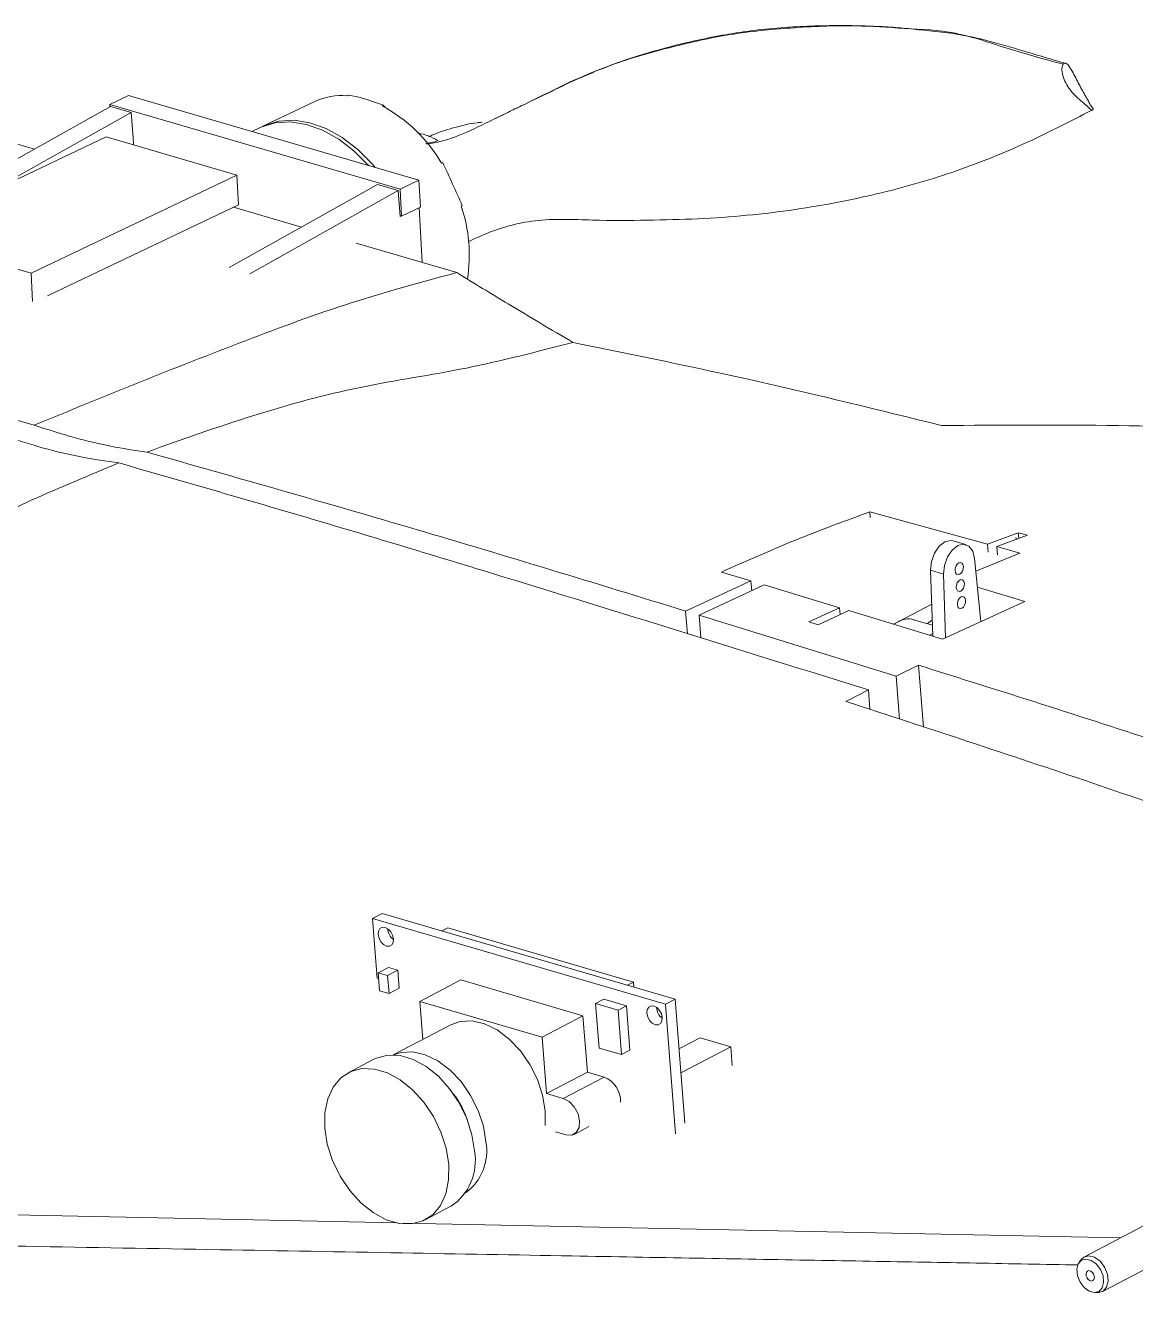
# Model space of a CAD drawing. Header units: inches. Extents: x 0 to 46.8, y 0 to 33.1.
# Drawn here: x 22.546 to 23.443, y 15.33 to 16.355 of the extents above; entities that cross this region are included whole.
import ezdxf

# ---------------------------------------------------------------- set-up
doc = ezdxf.new("R2010")
doc.units = ezdxf.units.IN
doc.header["$MEASUREMENT"] = 0

msp = doc.modelspace()

# ---------------------------------------------------------------- linework, layer by layer
at = {"color": 7, "linetype": 'Continuous', "lineweight": 15}
for p, q in [((22.6291, 16.2981), (22.6139, 16.2908)), ((22.6291, 16.2981), (22.8638, 16.2294)), ((22.7796, 16.2931), (22.7377, 16.2732)), ((22.8057, 16.2978), (22.8067, 16.2983)), ((22.6145, 16.2892), (22.4945, 16.2219)), ((22.6312, 16.2843), (22.5129, 16.218)), ((22.6139, 16.2908), (22.8486, 16.2222)), ((22.614, 16.2889), (22.6139, 16.2908)), ((22.6312, 16.2843), (22.6145, 16.2892)), ((22.6328, 16.2637), (22.6312, 16.2843)), ((22.8341, 16.2896), (22.8351, 16.29)), ((22.8371, 16.288), (22.8351, 16.29)), ((22.7348, 16.2718), (22.7288, 16.2689)), ((22.6108, 16.2645), (22.4444, 16.1854)), ((22.4994, 16.2704), (22.5529, 16.2547)), ((22.7166, 16.2335), (22.6108, 16.2645)), ((22.6328, 16.264), (22.6331, 16.258)), ((22.6328, 16.264), (22.6328, 16.264)), ((22.8779, 16.2607), (22.8694, 16.2592)), ((22.8831, 16.2436), (22.8821, 16.2432)), ((22.8831, 16.2436), (22.8826, 16.2437)), ((22.5502, 16.1544), (22.7166, 16.2335)), ((22.7166, 16.2335), (22.7179, 16.2095)), ((22.8303, 16.226), (22.7103, 16.1588)), ((22.8471, 16.2211), (22.7271, 16.1539)), ((22.8471, 16.2211), (22.8303, 16.226)), ((22.8487, 16.2001), (22.8471, 16.2211)), ((22.8638, 16.2294), (22.8486, 16.2222)), ((22.8486, 16.2222), (22.8497, 16.2005)), ((22.8638, 16.2294), (22.865, 16.2078)), ((22.5636, 16.1361), (22.7179, 16.2095)), ((22.8989, 16.2091), (22.8979, 16.2086)), ((22.7139, 16.2076), (22.7688, 16.1915)), ((22.8487, 16.2009), (22.8497, 16.2005)), ((22.8496, 16.2006), (22.8487, 16.2001)), ((22.8497, 16.2005), (22.865, 16.2078)), ((22.8663, 16.163), (22.864, 16.2073)), ((22.4444, 16.1854), (22.5502, 16.1544)), ((22.8131, 16.1786), (22.8943, 16.1548)), ((22.5502, 16.1544), (22.5514, 16.1315)), ((22.5526, 16.0314), (22.4659, 16.0568)), ((23.2282, 15.9613), (23.3235, 15.9353)), ((23.2282, 15.9613), (23.2286, 15.9567)), ((23.3483, 15.9445), (23.3235, 15.9353)), ((23.3558, 15.9425), (23.3483, 15.9445)), ((23.3483, 15.9445), (23.3487, 15.9399)), ((23.3058, 15.9349), (23.2954, 15.938)), ((23.3235, 15.9353), (23.324, 15.9288)), ((23.3309, 15.9333), (23.3558, 15.9425)), ((23.3309, 15.9333), (23.3496, 15.928)), ((23.3309, 15.9333), (23.3315, 15.9266)), ((23.348, 15.9396), (23.3458, 15.9403)), ((23.3181, 15.8727), (23.313, 15.9237)), ((23.314, 15.9134), (23.3496, 15.928)), ((23.1083, 15.9127), (23.1322, 15.9055)), ((23.2774, 15.9142), (23.2879, 15.9111)), ((23.2792, 15.8608), (23.2774, 15.9142)), ((23.1322, 15.9055), (23.0794, 15.8812)), ((23.143, 15.9023), (23.0902, 15.8779)), ((23.1322, 15.9055), (23.1329, 15.8976)), ((23.143, 15.9023), (23.2038, 15.8838)), ((23.2896, 15.8595), (23.2879, 15.9111)), ((23.3535, 15.889), (23.3153, 15.9004)), ((23.0794, 15.8812), (23.0809, 15.8627)), ((23.2038, 15.8838), (23.1791, 15.8724)), ((23.1865, 15.8701), (23.2112, 15.8815)), ((23.2038, 15.8838), (23.2042, 15.8783)), ((23.2112, 15.8815), (23.2871, 15.8584)), ((23.2783, 15.8868), (23.2511, 15.8725)), ((23.2871, 15.8584), (23.3535, 15.889)), ((23.0902, 15.8779), (23.2495, 15.8285)), ((23.0902, 15.8779), (23.0917, 15.8594)), ((23.1791, 15.8724), (23.1865, 15.8701)), ((23.2511, 15.8725), (23.2473, 15.8705)), ((23.2511, 15.8725), (23.2482, 15.8708)), ((23.2789, 15.8698), (23.2637, 15.8742)), ((23.2791, 15.8631), (23.2772, 15.8619)), ((23.2677, 15.8374), (23.2495, 15.8285)), ((23.2716, 15.7874), (23.2677, 15.8374)), ((23.2522, 15.7938), (23.2495, 15.8285)), ((23.2271, 15.8174), (23.2089, 15.8081)), ((23.2271, 15.8174), (23.2283, 15.8017)), ((22.8263, 15.6326), (22.8341, 15.6367)), ((23.0709, 15.5674), (22.8341, 15.6367)), ((23.0631, 15.5633), (22.8263, 15.6326)), ((22.8263, 15.6326), (22.8301, 15.584)), ((22.8871, 15.6251), (22.8824, 15.6226)), ((22.8871, 15.6251), (23.0372, 15.5811)), ((22.8308, 15.5886), (22.8391, 15.593)), ((22.8308, 15.5886), (22.8319, 15.5742)), ((22.8385, 15.5864), (22.8308, 15.5886)), ((22.8385, 15.5864), (22.8468, 15.5907)), ((22.8396, 15.572), (22.8385, 15.5864)), ((22.8468, 15.5907), (22.8391, 15.593)), ((22.8479, 15.5763), (22.8468, 15.5907)), ((22.8319, 15.5742), (22.8396, 15.572)), ((22.8396, 15.572), (22.8479, 15.5763)), ((22.8645, 15.5656), (22.8976, 15.5829)), ((22.9964, 15.554), (22.8976, 15.5829)), ((23.0372, 15.5811), (23.0325, 15.5787)), ((23.0372, 15.5811), (23.0375, 15.5772)), ((22.8645, 15.5656), (22.867, 15.5348)), ((22.9634, 15.5367), (22.8645, 15.5656)), ((23.0066, 15.5638), (23.0133, 15.5674)), ((23.0248, 15.5585), (23.0066, 15.5638)), ((23.0066, 15.5638), (23.0094, 15.5279)), ((23.0316, 15.562), (23.0133, 15.5674)), ((23.0631, 15.5633), (23.0709, 15.5674)), ((23.0787, 15.467), (23.0709, 15.5674)), ((22.9634, 15.5367), (22.9964, 15.554)), ((23, 15.5084), (22.9964, 15.554)), ((23.0248, 15.5585), (23.0316, 15.562)), ((23.0276, 15.5226), (23.0248, 15.5585)), ((23.0344, 15.5261), (23.0316, 15.562)), ((23.0713, 15.4584), (23.0631, 15.5633)), ((22.8895, 15.5466), (22.843, 15.5223)), ((22.967, 15.4911), (22.9634, 15.5367)), ((23.0911, 15.5361), (23.074, 15.5272)), ((23.0911, 15.5361), (23.116, 15.5289)), ((23.0094, 15.5279), (23.0276, 15.5226)), ((23.0276, 15.5226), (23.0344, 15.5261)), ((23.116, 15.5289), (23.0756, 15.5077)), ((23.116, 15.5289), (23.1171, 15.5138)), ((22.8274, 15.5188), (22.8066, 15.5079)), ((22.967, 15.4911), (23, 15.5084)), ((22.9805, 15.4871), (23.0135, 15.5044)), ((23.0135, 15.5044), (23, 15.5084)), ((22.9805, 15.4871), (22.967, 15.4911)), ((22.9892, 15.4581), (23.0011, 15.4644)), ((23.6076, 15.4669), (23.4018, 15.3591)), ((22.9741, 15.4602), (22.9828, 15.4577)), ((23.4164, 15.3311), (23.5891, 15.4215)), ((21.7786, 15.4086), (22.8463, 15.3865)), ((22.8689, 15.389), (22.8897, 15.3999)), ((22.8511, 15.3864), (23.431, 15.3744)), ((23.3994, 15.3571), (23.3975, 15.3547)), ((23.4104, 15.3301), (23.4134, 15.3303))]:
    msp.add_line(p, q, dxfattribs=at)
at = {"color": 7, "linetype": 'Continuous', "lineweight": 15, "flags": 128}
for points in [[(22.7348, 16.2718), (22.7361, 16.2724), (22.7476, 16.2758), (22.7599, 16.2766), (22.7728, 16.2746), (22.7859, 16.2699), (22.7989, 16.2627), (22.8113, 16.253), (22.8229, 16.2414)], [(22.7363, 16.2725), (22.739, 16.2738), (22.7505, 16.2772), (22.7628, 16.278), (22.7757, 16.276), (22.7888, 16.2713), (22.8018, 16.264), (22.8143, 16.2544), (22.8259, 16.2427), (22.8284, 16.2398)], [(23.2774, 15.9142), (23.2781, 15.9212), (23.2805, 15.928), (23.2843, 15.9336), (23.2889, 15.9372), (23.2937, 15.9382), (23.2954, 15.938)], [(23.2879, 15.9111), (23.2886, 15.9181), (23.291, 15.9249), (23.2948, 15.9305), (23.2994, 15.9341), (23.3041, 15.9352), (23.3084, 15.9336), (23.3115, 15.9296), (23.313, 15.9237)], [(23.3039, 15.9172), (23.3035, 15.9188), (23.3027, 15.92), (23.3016, 15.9204), (23.3003, 15.9201), (23.299, 15.9192), (23.298, 15.9176), (23.2974, 15.9158), (23.2973, 15.9139), (23.2976, 15.9123), (23.2984, 15.9111), (23.2996, 15.9107), (23.3009, 15.911), (23.3021, 15.9119), (23.3031, 15.9135), (23.3037, 15.9153), (23.3039, 15.9172)], [(23.3048, 15.9034), (23.3044, 15.9051), (23.3036, 15.9062), (23.3025, 15.9067), (23.3012, 15.9064), (23.2999, 15.9054), (23.2989, 15.9039), (23.2983, 15.902), (23.2982, 15.9001), (23.2985, 15.8985), (23.2993, 15.8974), (23.3005, 15.8969), (23.3018, 15.8972), (23.303, 15.8982), (23.304, 15.8997), (23.3046, 15.9015), (23.3048, 15.9034)], [(23.3057, 15.8897), (23.3053, 15.8913), (23.3045, 15.8924), (23.3034, 15.8929), (23.3021, 15.8926), (23.3008, 15.8916), (23.2998, 15.8901), (23.2992, 15.8882), (23.2991, 15.8864), (23.2994, 15.8847), (23.3002, 15.8836), (23.3014, 15.8831), (23.3027, 15.8834), (23.3039, 15.8844), (23.3049, 15.8859), (23.3055, 15.8878), (23.3057, 15.8897)], [(23.2787, 15.8737), (23.2771, 15.8728), (23.2748, 15.871)], [(22.8432, 15.616), (22.8425, 15.6191), (22.841, 15.6219), (22.8388, 15.6241), (22.8364, 15.6254), (22.8341, 15.6255), (22.8322, 15.6245), (22.8311, 15.6224), (22.8308, 15.6197), (22.8315, 15.6166), (22.8331, 15.6138), (22.8352, 15.6116), (22.8376, 15.6103), (22.8399, 15.6102), (22.8418, 15.6112), (22.8429, 15.6133), (22.8432, 15.616)], [(23.0481, 15.5561), (23.0488, 15.5531), (23.0503, 15.5502), (23.0524, 15.548), (23.0549, 15.5467), (23.0572, 15.5466), (23.0591, 15.5477), (23.0602, 15.5497), (23.0604, 15.5525), (23.0598, 15.5555), (23.0582, 15.5583), (23.0561, 15.5606), (23.0537, 15.5618), (23.0514, 15.5619), (23.0495, 15.5609), (23.0483, 15.5588), (23.0481, 15.5561)], [(22.9657, 15.4652), (22.9658, 15.477), (22.9637, 15.4897), (22.9595, 15.5024), (22.9535, 15.5146), (22.9458, 15.5257), (22.9368, 15.5351), (22.927, 15.5425), (22.9168, 15.5475), (22.9067, 15.5498), (22.8971, 15.5493), (22.8895, 15.5466)], [(22.9179, 15.452), (22.9159, 15.4647), (22.9117, 15.4774), (22.9056, 15.4896), (22.8979, 15.5007), (22.8889, 15.5101), (22.8791, 15.5175), (22.8689, 15.5224), (22.8588, 15.5247), (22.8493, 15.5243), (22.8431, 15.5223)], [(22.9087, 15.4447), (22.9066, 15.4577), (22.9025, 15.4708), (22.8963, 15.4835), (22.8886, 15.495), (22.8795, 15.505), (22.8695, 15.513), (22.8591, 15.5187), (22.8486, 15.5218), (22.8385, 15.5221), (22.8294, 15.5197), (22.8274, 15.5188)], [(22.8879, 15.4338), (22.8858, 15.4468), (22.8816, 15.4599), (22.8755, 15.4726), (22.8678, 15.4841), (22.8587, 15.4941), (22.8487, 15.5021), (22.8383, 15.5078), (22.8278, 15.5109), (22.8177, 15.5112), (22.8086, 15.5088), (22.8007, 15.5038), (22.7944, 15.4963), (22.79, 15.4868), (22.7877, 15.4755), (22.7876, 15.4631), (22.7897, 15.4501), (22.7939, 15.437), (22.8, 15.4243), (22.8078, 15.4128), (22.8168, 15.4028), (22.8268, 15.3948), (22.8373, 15.3891), (22.8478, 15.386), (22.8578, 15.3857), (22.867, 15.3881), (22.8749, 15.3931), (22.8812, 15.4006), (22.8855, 15.4101), (22.8878, 15.4214), (22.8879, 15.4338)], [(22.9828, 15.4577), (22.9873, 15.4574), (22.991, 15.4595), (22.9933, 15.4635), (22.9937, 15.4689), (22.9924, 15.4748), (22.9894, 15.4803), (22.9852, 15.4846), (22.9805, 15.4871)], [(23.3994, 15.3571), (23.4013, 15.3588), (23.4053, 15.3599), (23.4099, 15.3587), (23.4144, 15.3555), (23.418, 15.3507), (23.4203, 15.345), (23.4209, 15.3393), (23.4197, 15.3345), (23.4169, 15.3314), (23.4134, 15.3303)], [(23.3956, 15.349), (23.3967, 15.3534), (23.3993, 15.3563), (23.403, 15.3573), (23.4072, 15.3562), (23.4113, 15.3533), (23.4147, 15.3488), (23.4168, 15.3436), (23.4173, 15.3384), (23.4162, 15.334), (23.4136, 15.3311), (23.4099, 15.3301), (23.4057, 15.3312), (23.4016, 15.3342), (23.3982, 15.3386), (23.3961, 15.3438), (23.3956, 15.349)], [(23.4098, 15.3421), (23.4096, 15.3437), (23.409, 15.3453), (23.408, 15.3467), (23.4067, 15.3476), (23.4054, 15.3479), (23.4042, 15.3476), (23.4034, 15.3467), (23.4031, 15.3454), (23.4032, 15.3437), (23.4039, 15.3421), (23.4049, 15.3407), (23.4062, 15.3398), (23.4075, 15.3395), (23.4087, 15.3398), (23.4095, 15.3407), (23.4098, 15.3421)]]:
    msp.add_lwpolyline(points, dxfattribs=at)
at = {"color": 7, "linetype": 'Continuous', "lineweight": 15}
for centre, radius, start, end in [((22.8017, 16.2458), 0.0522, 85.5844, 115.0274), ((22.7739, 16.1793), 0.1257, 30.5591, 61.3659), ((22.858, 16.2299), 0.0379, 56.3205, 81.9799), ((22.7797, 16.1688), 0.1248, 351.1567, 18.6364), ((23.2595, 15.8579), 0.0169, 75.4183, 119.8912), ((22.8499, 15.6246), 0.0113, 181.6346, 233.6401), ((23.0672, 15.561), 0.0113, 181.6316, 233.6431), ((23.0058, 15.4849), 0.021, 358.1601, 68.3916), ((22.837, 15.4481), 0.0694, 17.1214, 38.1533), ((22.8763, 15.4447), 0.0423, 306.5845, 9.9461), ((22.8648, 15.4369), 0.0446, 303.9442, 9.9993)]:
    msp.add_arc(centre, radius, start, end, dxfattribs=at)
for major_axis, ratio, start_param, end_param in [((0.1021, -0.0674), 0.261094, 2.261483, 2.621921), ((-0.0443, 0.0963), 0.037915, 4.512839, 4.873277)]:
    msp.add_ellipse((22.8865, 16.2266), major_axis=major_axis, ratio=ratio, start_param=start_param, end_param=end_param, dxfattribs=at)
at = {"color": 8, "linetype": 'Continuous', "lineweight": 15}
msp.add_open_spline([(22.9745, 16.303), (22.9768, 16.3042), (22.991, 16.311), (23.0228, 16.3249), (23.0677, 16.3374), (23.1153, 16.3483), (23.1644, 16.3529), (23.2124, 16.3553), (23.2563, 16.352), (23.2982, 16.3504), (23.3409, 16.335), (23.37, 16.3272), (23.3845, 16.3233)], degree=3, knots=[0, 0, 0, 0, 0.023186, 0.138225, 0.254834, 0.372929, 0.492929, 0.614869, 0.70786, 0.802156, 0.90109, 1, 1, 1, 1], dxfattribs=at)
at = {"color": 7, "linetype": 'Continuous', "lineweight": 15}
for points, knots in [([(23.3876, 16.3236), (23.3748, 16.3273), (23.3518, 16.3342), (23.3201, 16.3436), (23.2952, 16.3484), (23.2752, 16.3504), (23.2573, 16.3523), (23.2398, 16.3537), (23.2126, 16.3547), (23.1737, 16.3545), (23.1265, 16.3503), (23.0836, 16.3419), (23.044, 16.3315), (23.0103, 16.3198), (22.9866, 16.3093), (22.9766, 16.3044), (22.9763, 16.3042)], [0, 0, 0, 0, 0.087857, 0.158682, 0.213295, 0.258314, 0.296061, 0.334461, 0.377243, 0.488251, 0.606715, 0.719128, 0.810592, 0.901923, 0.99639, 1, 1, 1, 1]), ([(23.4079, 16.2861), (23.4077, 16.2862), (23.4074, 16.2862), (23.4062, 16.2871), (23.4025, 16.291), (23.3951, 16.2964), (23.3883, 16.3047), (23.3845, 16.3125), (23.3835, 16.3176), (23.3836, 16.3213), (23.3842, 16.3227), (23.3845, 16.3233)], [0, 0, 0, 0, 0.011857, 0.027032, 0.091791, 0.350936, 0.611905, 0.745577, 0.879915, 0.945433, 1, 1, 1, 1]), ([(23.3845, 16.3233), (23.3847, 16.3235), (23.3851, 16.324), (23.3859, 16.3242), (23.3867, 16.3241), (23.3876, 16.3236), (23.3896, 16.3216), (23.3929, 16.3158), (23.3965, 16.3087), (23.3999, 16.3025), (23.4016, 16.2994), (23.4024, 16.2979), (23.4033, 16.2964), (23.4046, 16.2943), (23.406, 16.2913), (23.4075, 16.289), (23.4085, 16.2878), (23.4088, 16.2873), (23.4089, 16.2871), (23.409, 16.2868), (23.4089, 16.2866), (23.4087, 16.2864), (23.4083, 16.2862), (23.408, 16.2861), (23.4079, 16.2861)], [0, 0, 0, 0, 0.022719, 0.04562, 0.066629, 0.084474, 0.115751, 0.241173, 0.487334, 0.610394, 0.671925, 0.70269, 0.718073, 0.779607, 0.851394, 0.92387, 0.943944, 0.95099, 0.958103, 0.962656, 0.967209, 0.974841, 0.988098, 1, 1, 1, 1]), ([(22.8698, 16.2587), (22.8704, 16.2588), (22.8792, 16.26), (22.896, 16.2648), (22.9206, 16.277), (22.9467, 16.2896), (22.965, 16.2985), (22.9745, 16.303)], [0, 0, 0, 0, 0.017767, 0.26517, 0.503581, 0.74343, 1, 1, 1, 1]), ([(22.9763, 16.3042), (22.9662, 16.2993), (22.9527, 16.2926), (22.9366, 16.2848), (22.9281, 16.2807), (22.9232, 16.2782), (22.9212, 16.2772)], [0, 0, 0, 0, 0.535539, 0.722724, 0.886306, 1, 1, 1, 1]), ([(23.4079, 16.2861), (23.3905, 16.2772), (23.3546, 16.2587), (23.298, 16.2359), (23.2378, 16.2184), (23.1821, 16.2074), (23.1337, 16.2013), (23.0941, 16.1981), (23.0538, 16.1973), (23.0106, 16.1964), (22.9632, 16.1995), (22.9279, 16.1911), (22.9095, 16.1825), (22.9035, 16.1797)], [0, 0, 0, 0, 0.116436, 0.240981, 0.36932, 0.500927, 0.577334, 0.654633, 0.732503, 0.810786, 0.889473, 0.964533, 1, 1, 1, 1]), ([(22.9144, 16.2763), (22.9132, 16.2762), (22.9062, 16.2757), (22.8931, 16.2723), (22.8799, 16.2684), (22.8727, 16.2651), (22.8715, 16.2645)], [0, 0, 0, 0, 0.0776435, 0.4639273, 0.9104259, 1, 1, 1, 1]), ([(22.9144, 16.2764), (22.9143, 16.2764), (22.9139, 16.2764), (22.9145, 16.2763), (22.915, 16.2762)], [0, 0, 0, 0, 0.220595, 1, 1, 1, 1]), ([(22.5526, 16.0314), (22.5811, 16.0431), (22.6381, 16.0665), (22.7235, 16.1), (22.809, 16.1318), (22.8659, 16.1471), (22.8943, 16.1548)], [0, 0, 0, 0, 0.250013, 0.500044, 0.750057, 1, 1, 1, 1]), ([(22.8943, 16.1548), (22.9082, 16.1463), (22.9308, 16.1325), (22.9621, 16.1138), (22.9795, 16.1035), (22.9882, 16.0984)], [0, 0, 0, 0, 0.444616, 0.722302, 1, 1, 1, 1]), ([(22.9882, 16.0984), (22.9595, 16.0909), (22.902, 16.0759), (22.8166, 16.0639), (22.7303, 16.0405), (22.6726, 16.02), (22.6438, 16.0097)], [0, 0, 0, 0, 0.249831, 0.499892, 0.749921, 1, 1, 1, 1]), ([(22.9882, 16.0984), (23.0377, 16.0883), (23.1367, 16.0681), (23.2363, 16.0435), (23.2861, 16.0312)], [0, 0, 0, 0, 0.499866, 1, 1, 1, 1]), ([(22.5526, 16.0314), (22.5635, 16.028), (22.5842, 16.0214), (22.6146, 16.014), (22.6341, 16.0111), (22.6438, 16.0097)], [0, 0, 0, 0, 0.35315, 0.675971, 1, 1, 1, 1]), ([(23.2861, 16.0312), (23.3337, 16.0315), (23.4289, 16.0323), (23.524, 16.0285), (23.5716, 16.0265)], [0, 0, 0, 0, 0.499897, 1, 1, 1, 1]), ([(22.6212, 16.0009), (22.611, 16.0024), (22.5908, 16.0052), (22.5604, 16.0126), (22.5402, 16.019), (22.5301, 16.0222)], [0, 0, 0, 0, 0.342566, 0.670769, 1, 1, 1, 1]), ([(22.6438, 16.0097), (22.7163, 15.9891), (22.8614, 15.948), (23.0068, 15.9035), (23.0794, 15.8812)], [0, 0, 0, 0, 0.49995, 1, 1, 1, 1]), ([(22.6212, 16.0009), (22.5974, 15.991), (22.565, 15.9775), (22.5327, 15.9626), (22.5241, 15.9587)], [0, 0, 0, 0, 0.734144, 1, 1, 1, 1]), ([(23.2271, 15.8174), (23.1261, 15.8489), (22.9745, 15.8962), (22.7726, 15.9573), (22.6717, 15.9864), (22.6212, 16.0009)], [0, 0, 0, 0, 0.499956, 0.74998, 1, 1, 1, 1]), ([(23.1083, 15.9127), (23.1283, 15.9216), (23.1682, 15.9393), (23.2082, 15.954), (23.2282, 15.9613)], [0, 0, 0, 0, 0.499689, 1, 1, 1, 1]), ([(23.6651, 15.7072), (23.5988, 15.7297), (23.4663, 15.7747), (23.3339, 15.8165), (23.2677, 15.8374)], [0, 0, 0, 0, 0.499954, 1, 1, 1, 1]), ([(23.2089, 15.8081), (23.2752, 15.7865), (23.4077, 15.7431), (23.5404, 15.6964), (23.6067, 15.673)], [0, 0, 0, 0, 0.4999511, 1, 1, 1, 1]), ([(21.8213, 15.3803), (21.8865, 15.3792), (22.0138, 15.377), (22.1999, 15.3737), (22.3762, 15.3706), (22.5428, 15.3676), (22.6997, 15.3649), (22.8469, 15.3623), (22.9755, 15.36), (23.0867, 15.358), (23.1817, 15.3563), (23.2708, 15.3548), (23.3417, 15.3535), (23.383, 15.3528), (23.3965, 15.3525)], [0, 0, 0, 0, 0.124248, 0.242332, 0.354256, 0.46002, 0.559626, 0.653076, 0.74037, 0.804504, 0.864856, 0.921427, 0.974215, 1, 1, 1, 1])]:
    msp.add_open_spline(points, degree=3, knots=knots, dxfattribs=at)

doc.saveas('drawing.dxf')
